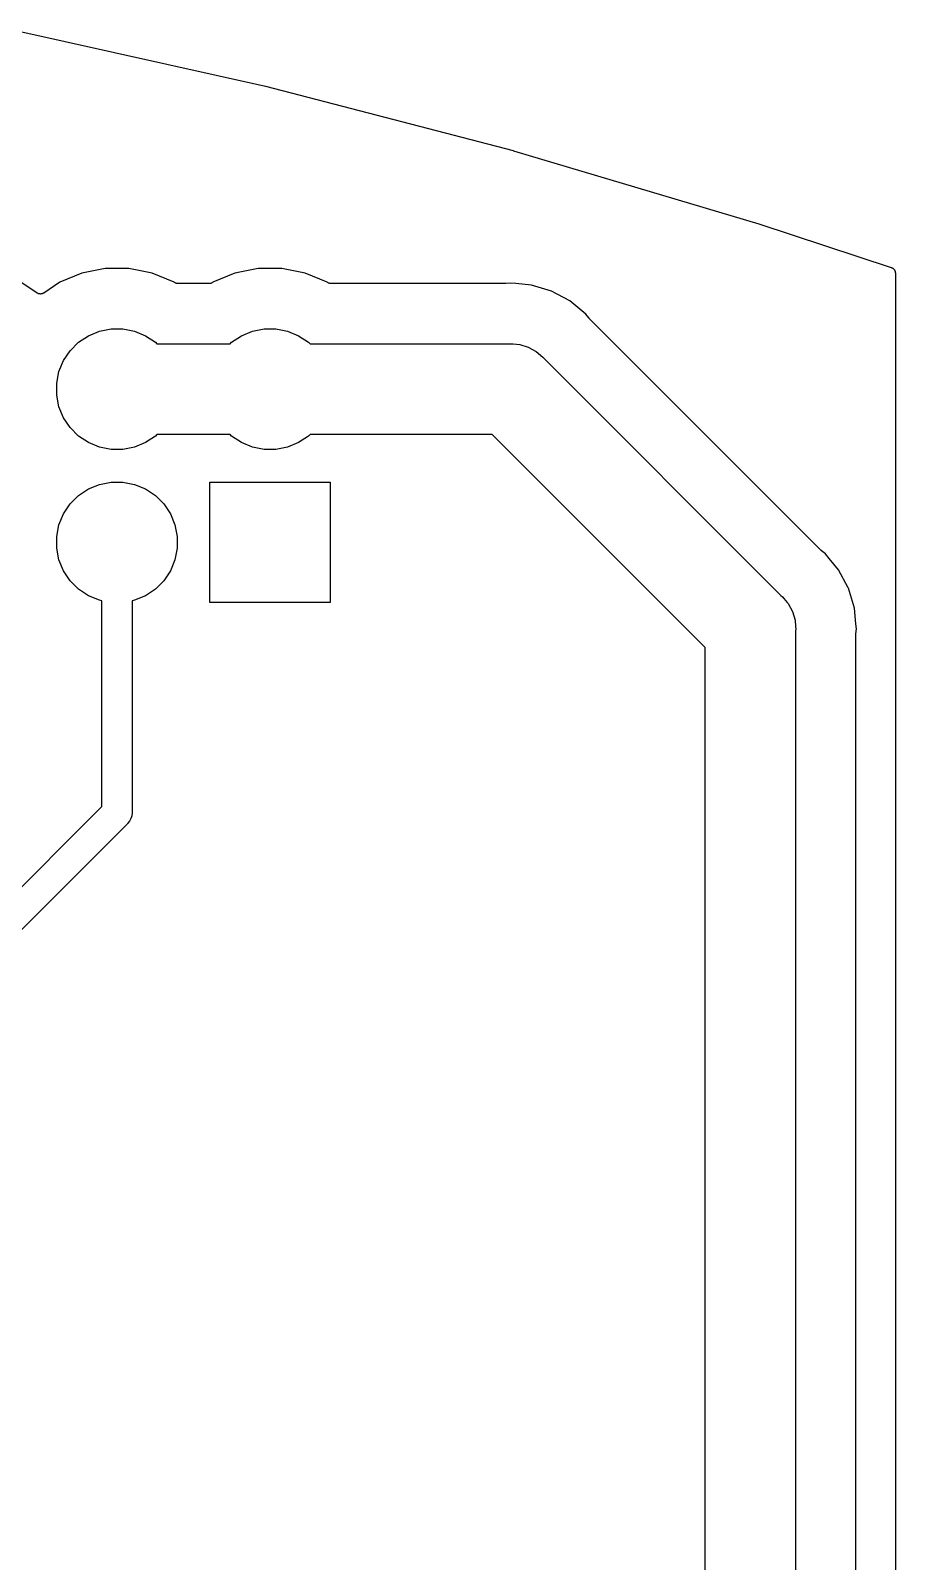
# Model space of a CAD drawing. Extents: x 3.33 to 7.29, y -2.55 to 0.23.
# Drawn here: x 6.729 to 7.293, y -0.867 to 0.132 of the extents above; entities that cross this region are included whole.
import ezdxf

# ---------------------------------------------------------------- set-up
doc = ezdxf.new("R2010")
doc.units = 0
doc.header["$MEASUREMENT"] = 0
doc.layers.add('BLACK', color=7, linetype='CONTINUOUS')

msp = doc.modelspace()

# ---------------------------------------------------------------- linework, layer by layer
at = {"layer": 'BLACK', "linetype": 'CONTINUOUS'}
for p, q in [((6.71895, 0.13189), (6.88203, 0.09556)), ((6.88203, 0.09556), (6.88208, 0.09555)), ((6.88208, 0.09555), (6.88212, 0.09553)), ((6.88212, 0.09553), (6.88216, 0.09553)), ((6.88216, 0.09553), (7.04387, 0.05353)), ((7.04387, 0.05353), (7.04393, 0.05352)), ((7.04393, 0.05352), (7.04396, 0.0535)), ((7.04396, 0.0535), (7.044, 0.0535)), ((7.044, 0.0535), (7.20425, 0.00585)), ((7.20425, 0.00585), (7.2043, 0.00584)), ((7.2043, 0.00584), (7.20433, 0.00582)), ((7.20433, 0.00582), (7.20436, 0.00582)), ((7.20436, 0.00582), (7.2908, -0.02276)), ((6.76207, -0.02645), (6.74774, -0.03239)), ((6.77728, -0.02343), (6.76207, -0.02645)), ((6.79279, -0.02343), (6.77728, -0.02343)), ((6.80801, -0.02645), (6.79279, -0.02343)), ((6.82234, -0.03239), (6.80801, -0.02645)), ((6.86207, -0.02645), (6.84774, -0.03239)), ((6.87728, -0.02343), (6.86207, -0.02645)), ((6.89279, -0.02343), (6.87728, -0.02343)), ((6.90801, -0.02645), (6.89279, -0.02343)), ((6.92234, -0.03239), (6.90801, -0.02645)), ((7.2908, -0.02276), (7.29085, -0.02278)), ((7.29085, -0.02278), (7.29097, -0.02283)), ((7.29097, -0.02283), (7.29109, -0.02287)), ((7.29109, -0.02287), (7.29132, -0.02299)), ((7.29132, -0.02299), (7.29155, -0.0231)), ((7.29155, -0.0231), (7.29166, -0.02317)), ((7.29166, -0.02317), (7.29177, -0.02323)), ((7.29177, -0.02323), (7.29197, -0.0234)), ((7.29197, -0.0234), (7.29218, -0.02355)), ((7.29218, -0.02355), (7.29226, -0.02364)), ((7.29226, -0.02364), (7.29236, -0.02372)), ((7.29236, -0.02372), (7.29252, -0.02392)), ((7.29252, -0.02392), (7.2927, -0.02411)), ((7.2927, -0.02411), (7.29277, -0.02422)), ((7.29277, -0.02422), (7.29285, -0.02432)), ((7.29285, -0.02432), (7.29297, -0.02454)), ((7.29297, -0.02454), (7.2931, -0.02476)), ((7.2931, -0.02476), (7.29315, -0.02488)), ((7.29315, -0.02488), (7.29321, -0.025)), ((7.29321, -0.025), (7.29328, -0.02524)), ((7.29328, -0.02524), (7.29337, -0.02548)), ((7.29337, -0.02548), (7.29339, -0.02561)), ((7.29339, -0.02561), (7.29343, -0.02573)), ((7.29343, -0.02573), (7.29345, -0.02599)), ((7.29345, -0.02599), (7.2935, -0.02624)), ((7.2935, -0.02624), (7.29349, -0.02637)), ((7.29349, -0.02637), (7.2935, -0.0265)), ((7.2935, -0.0265), (7.2935, -2.54862)), ((6.73285, -0.03941), (6.72234, -0.03239)), ((6.73318, -0.03959), (6.73285, -0.03941)), ((6.7335, -0.03976), (6.73318, -0.03959)), ((6.73351, -0.03977), (6.7335, -0.03976)), ((6.73353, -0.03978), (6.73351, -0.03977)), ((6.73389, -0.03988), (6.73353, -0.03978)), ((6.73423, -0.03999), (6.73389, -0.03988)), ((6.73614, -0.0399), (6.73579, -0.04)), ((6.7365, -0.0398), (6.73614, -0.0399)), ((6.73651, -0.03979), (6.7365, -0.0398)), ((6.73653, -0.03978), (6.73651, -0.03979)), ((6.73686, -0.03961), (6.73653, -0.03978)), ((6.73718, -0.03944), (6.73686, -0.03961)), ((6.73721, -0.03942), (6.73718, -0.03944)), ((6.73723, -0.03941), (6.73721, -0.03942)), ((6.73721, -0.03942), (6.73721, -0.03942)), ((6.73721, -0.03942), (6.73721, -0.03942)), ((6.74774, -0.03239), (6.73723, -0.03941)), ((6.82266, -0.0326), (6.82234, -0.03239)), ((6.82298, -0.03278), (6.82266, -0.0326)), ((6.8233, -0.03295), (6.82298, -0.03278)), ((6.82332, -0.03296), (6.8233, -0.03295)), ((6.82334, -0.03297), (6.82332, -0.03296)), ((6.82369, -0.03307), (6.82334, -0.03297)), ((6.82403, -0.03318), (6.82369, -0.03307)), ((6.82405, -0.03318), (6.82403, -0.03318)), ((6.82407, -0.03319), (6.82405, -0.03318)), ((6.82444, -0.03323), (6.82407, -0.03319)), ((6.82479, -0.03327), (6.82444, -0.03323)), ((6.82484, -0.03327), (6.82479, -0.03327)), ((6.82485, -0.03327), (6.82484, -0.03327)), ((6.82484, -0.03327), (6.82484, -0.03327)), ((6.82484, -0.03327), (6.82484, -0.03327)), ((6.84523, -0.03327), (6.82485, -0.03327)), ((6.84559, -0.03323), (6.84523, -0.03327)), ((6.84595, -0.0332), (6.84559, -0.03323)), ((6.84597, -0.0332), (6.84595, -0.0332)), ((6.84599, -0.03319), (6.84597, -0.0332)), ((6.84634, -0.03309), (6.84599, -0.03319)), ((6.84669, -0.03299), (6.84634, -0.03309)), ((6.84671, -0.03298), (6.84669, -0.03299)), ((6.84673, -0.03297), (6.84671, -0.03298)), ((6.84705, -0.0328), (6.84673, -0.03297)), ((6.84737, -0.03263), (6.84705, -0.0328)), ((6.84741, -0.03261), (6.84737, -0.03263)), ((6.84742, -0.0326), (6.84741, -0.03261)), ((6.84741, -0.03261), (6.84741, -0.03261)), ((6.84741, -0.03261), (6.84741, -0.03261)), ((6.84774, -0.03239), (6.84742, -0.0326)), ((6.92266, -0.0326), (6.92234, -0.03239)), ((6.92298, -0.03278), (6.92266, -0.0326)), ((6.9233, -0.03295), (6.92298, -0.03278)), ((6.92332, -0.03296), (6.9233, -0.03295)), ((6.92334, -0.03297), (6.92332, -0.03296)), ((6.92369, -0.03307), (6.92334, -0.03297)), ((6.92403, -0.03318), (6.92369, -0.03307)), ((6.92405, -0.03318), (6.92403, -0.03318)), ((6.92407, -0.03319), (6.92405, -0.03318)), ((6.92444, -0.03323), (6.92407, -0.03319)), ((6.92479, -0.03327), (6.92444, -0.03323)), ((6.92484, -0.03327), (6.92479, -0.03327)), ((6.92485, -0.03327), (6.92484, -0.03327)), ((6.92484, -0.03327), (6.92484, -0.03327)), ((6.92484, -0.03327), (6.92484, -0.03327)), ((7.03874, -0.03327), (6.92485, -0.03327)), ((7.03891, -0.03325), (7.03874, -0.03327)), ((7.03908, -0.03325), (7.03891, -0.03325)), ((7.03913, -0.03325), (7.03908, -0.03325)), ((7.04232, -0.03293), (7.03913, -0.03325)), ((7.04551, -0.03325), (7.04232, -0.03293)), ((7.05583, -0.03426), (7.04551, -0.03325)), ((7.04551, -0.03325), (7.04551, -0.03325)), ((7.06882, -0.0382), (7.05583, -0.03426)), ((7.08079, -0.0446), (7.06882, -0.0382)), ((6.73425, -0.03999), (6.73423, -0.03999)), ((6.73426, -0.04), (6.73425, -0.03999)), ((6.73464, -0.04004), (6.73426, -0.04)), ((6.73499, -0.04008), (6.73464, -0.04004)), ((6.73501, -0.04007), (6.73499, -0.04008)), ((6.73503, -0.04008), (6.73501, -0.04007)), ((6.7354, -0.04004), (6.73503, -0.04008)), ((6.73576, -0.04001), (6.7354, -0.04004)), ((6.73578, -0.04), (6.73576, -0.04001)), ((6.73579, -0.04), (6.73578, -0.04)), ((7.09128, -0.05321), (7.08079, -0.0446)), ((7.09331, -0.05569), (7.09128, -0.05321)), ((7.09343, -0.05581), (7.09331, -0.05569)), ((7.09353, -0.05594), (7.09343, -0.05581)), ((7.09357, -0.05598), (7.09353, -0.05594)), ((7.24501, -0.20741), (7.09357, -0.05598)), ((6.75994, -0.07158), (6.76639, -0.06728)), ((6.76639, -0.06728), (6.77356, -0.06431)), ((6.77356, -0.06431), (6.78116, -0.0628)), ((6.78116, -0.0628), (6.78892, -0.0628)), ((6.78892, -0.0628), (6.79652, -0.06431)), ((6.79652, -0.06431), (6.80369, -0.06728)), ((6.80369, -0.06728), (6.81014, -0.07158)), ((6.85994, -0.07158), (6.86639, -0.06728)), ((6.86639, -0.06728), (6.87356, -0.06431)), ((6.87356, -0.06431), (6.88116, -0.0628)), ((6.88116, -0.0628), (6.88892, -0.0628)), ((6.88892, -0.0628), (6.89652, -0.06431)), ((6.89652, -0.06431), (6.90369, -0.06728)), ((6.90369, -0.06728), (6.91014, -0.07158)), ((6.75015, -0.08352), (6.75446, -0.07707)), ((6.75446, -0.07707), (6.75994, -0.07158)), ((6.81014, -0.07158), (6.81119, -0.07264)), ((6.81119, -0.07264), (6.85889, -0.07264)), ((6.85889, -0.07264), (6.85994, -0.07158)), ((6.91014, -0.07158), (6.91119, -0.07264)), ((6.91119, -0.07264), (7.04087, -0.07264)), ((7.04087, -0.07264), (7.04232, -0.0725)), ((7.04232, -0.0725), (7.04377, -0.07264)), ((7.04377, -0.07264), (7.04377, -0.07264)), ((7.04377, -0.07264), (7.04811, -0.07307)), ((7.04811, -0.07307), (7.05368, -0.07475)), ((7.05368, -0.07475), (7.05881, -0.0775)), ((7.05881, -0.0775), (7.0633, -0.08119)), ((6.74718, -0.09068), (6.75015, -0.08352)), ((7.0633, -0.08119), (7.06423, -0.08231)), ((7.06423, -0.08231), (7.21867, -0.23676)), ((6.74567, -0.09829), (6.74718, -0.09068)), ((6.74567, -0.10604), (6.74567, -0.09829)), ((6.74718, -0.11365), (6.74567, -0.10604)), ((6.75015, -0.12081), (6.74718, -0.11365)), ((6.75446, -0.12726), (6.75015, -0.12081)), ((6.75994, -0.13275), (6.75446, -0.12726)), ((6.76639, -0.13706), (6.75994, -0.13275)), ((6.77356, -0.14002), (6.76639, -0.13706)), ((6.80369, -0.13706), (6.79652, -0.14002)), ((6.81014, -0.13275), (6.80369, -0.13706)), ((6.81119, -0.13169), (6.81014, -0.13275)), ((6.85889, -0.13169), (6.81119, -0.13169)), ((6.85994, -0.13275), (6.85889, -0.13169)), ((6.86639, -0.13706), (6.85994, -0.13275)), ((6.87356, -0.14002), (6.86639, -0.13706)), ((6.90369, -0.13706), (6.89652, -0.14002)), ((6.91014, -0.13275), (6.90369, -0.13706)), ((6.91119, -0.13169), (6.91014, -0.13275)), ((7.03009, -0.13169), (6.91119, -0.13169)), ((7.16929, -0.27089), (7.03009, -0.13169)), ((6.78116, -0.14153), (6.77356, -0.14002)), ((6.78892, -0.14153), (6.78116, -0.14153)), ((6.79652, -0.14002), (6.78892, -0.14153)), ((6.88116, -0.14153), (6.87356, -0.14002)), ((6.88892, -0.14153), (6.88116, -0.14153)), ((6.89652, -0.14002), (6.88892, -0.14153)), ((6.75994, -0.17158), (6.76639, -0.16728)), ((6.76639, -0.16728), (6.77356, -0.16431)), ((6.77356, -0.16431), (6.78116, -0.16279)), ((6.78116, -0.16279), (6.78892, -0.16279)), ((6.78892, -0.16279), (6.79652, -0.16431)), ((6.79652, -0.16431), (6.80369, -0.16728)), ((6.80369, -0.16728), (6.81014, -0.17158)), ((6.84567, -0.24153), (6.84567, -0.16279)), ((6.84567, -0.16279), (6.92441, -0.16279)), ((6.92441, -0.16279), (6.92441, -0.24153)), ((6.75015, -0.18352), (6.75446, -0.17707)), ((6.75446, -0.17707), (6.75994, -0.17158)), ((6.81014, -0.17158), (6.81562, -0.17707)), ((6.81562, -0.17707), (6.81993, -0.18352)), ((6.74718, -0.19068), (6.75015, -0.18352)), ((6.81993, -0.18352), (6.8229, -0.19068)), ((6.74567, -0.19829), (6.74718, -0.19068)), ((6.74567, -0.20604), (6.74567, -0.19829)), ((6.8229, -0.19068), (6.82441, -0.19829)), ((6.82441, -0.19829), (6.82441, -0.20604)), ((6.74718, -0.21365), (6.74567, -0.20604)), ((6.82441, -0.20604), (6.8229, -0.21365)), ((7.24514, -0.20752), (7.24501, -0.20741)), ((7.24525, -0.20764), (7.24514, -0.20752)), ((7.24529, -0.20767), (7.24525, -0.20764)), ((7.24777, -0.20971), (7.24529, -0.20767)), ((7.25032, -0.21281), (7.24777, -0.20971)), ((6.75015, -0.22081), (6.74718, -0.21365)), ((6.8229, -0.21365), (6.81993, -0.22081)), ((7.25638, -0.2202), (7.25032, -0.21281)), ((6.75446, -0.22726), (6.75015, -0.22081)), ((6.75994, -0.23275), (6.75446, -0.22726)), ((6.81562, -0.22726), (6.81014, -0.23275)), ((6.81993, -0.22081), (6.81562, -0.22726)), ((7.26264, -0.23191), (7.25638, -0.2202)), ((6.76639, -0.23705), (6.75994, -0.23275)), ((6.77356, -0.24002), (6.76639, -0.23705)), ((6.80369, -0.23705), (6.79652, -0.24002)), ((6.81014, -0.23275), (6.80369, -0.23705)), ((7.21867, -0.23676), (7.2198, -0.23768)), ((7.2198, -0.23768), (7.22072, -0.23881)), ((7.22072, -0.23881), (7.22072, -0.23881)), ((7.22072, -0.23881), (7.22285, -0.2414)), ((7.26278, -0.23217), (7.26264, -0.23191)), ((7.26672, -0.24516), (7.26278, -0.23217)), ((6.7752, -0.24035), (6.77356, -0.24002)), ((6.7752, -0.37466), (6.7752, -0.24035)), ((6.79652, -0.24002), (6.79488, -0.24035)), ((6.79488, -0.24035), (6.79488, -0.37826)), ((6.92441, -0.24153), (6.84567, -0.24153)), ((7.22285, -0.2414), (7.22349, -0.24218)), ((7.22349, -0.24218), (7.22623, -0.24731)), ((7.22623, -0.24731), (7.22792, -0.25287)), ((7.26774, -0.25547), (7.26672, -0.24516)), ((7.22792, -0.25287), (7.22835, -0.25721)), ((7.22835, -0.25721), (7.22835, -0.25721)), ((7.22835, -0.25721), (7.22849, -0.25866)), ((7.22849, -0.25866), (7.22835, -0.26011)), ((7.26805, -0.25866), (7.26774, -0.25547)), ((7.26774, -0.26185), (7.26805, -0.25866)), ((7.22835, -0.26011), (7.22835, -1.60249)), ((7.26772, -0.26218), (7.26774, -0.26202)), ((7.26772, -0.26224), (7.26772, -0.26218)), ((7.26772, -1.60036), (7.26772, -0.26224)), ((7.26774, -0.26202), (7.26774, -0.26185)), ((7.16929, -1.59171), (7.16929, -0.27089)), ((6.28254, -0.86732), (6.7752, -0.37466)), ((6.79493, -0.37874), (6.79474, -0.38067)), ((6.79488, -0.37826), (6.79493, -0.37874)), ((6.79166, -0.38604), (6.31038, -0.86732)), ((6.79203, -0.38573), (6.79166, -0.38604)), ((6.79326, -0.38423), (6.79203, -0.38573)), ((6.79418, -0.38253), (6.79326, -0.38423)), ((6.79456, -0.38126), (6.79418, -0.38253)), ((6.79474, -0.38067), (6.79456, -0.38126))]:
    msp.add_line(p, q, dxfattribs=at)

doc.saveas('drawing.dxf')
